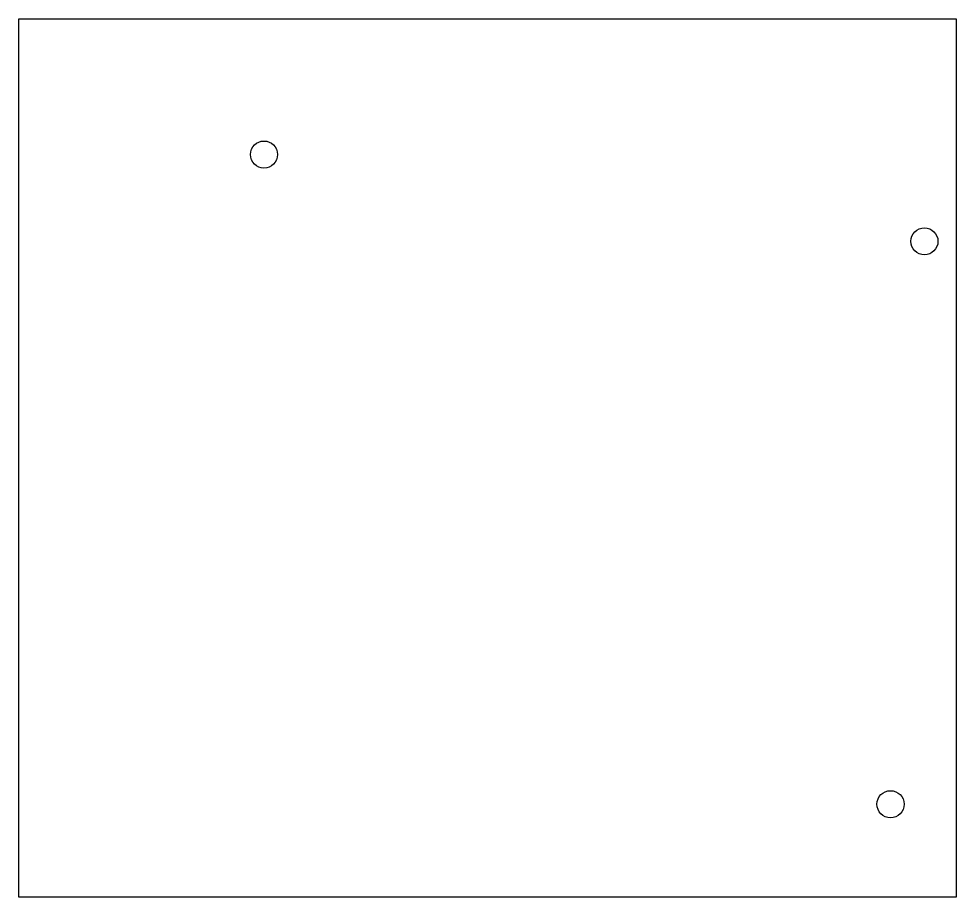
# Model space of a CAD drawing. Header units: millimetres. Extents: x 6 to 117, y -210 to -107.
import ezdxf

# ---------------------------------------------------------------- set-up
doc = ezdxf.new("R2010")
doc.units = ezdxf.units.MM

msp = doc.modelspace()

# ---------------------------------------------------------------- linework, layer by layer
msp.add_lwpolyline([(5.79, -106.7), (116.51, -106.7), (116.51, -210.49), (5.79, -210.49), (5.79, -106.7)], close=True)
for centre in [(34.75, -122.75), (112.75, -133), (108.75, -199.5)]:
    msp.add_circle(centre, 1.6)

doc.saveas('drawing.dxf')
